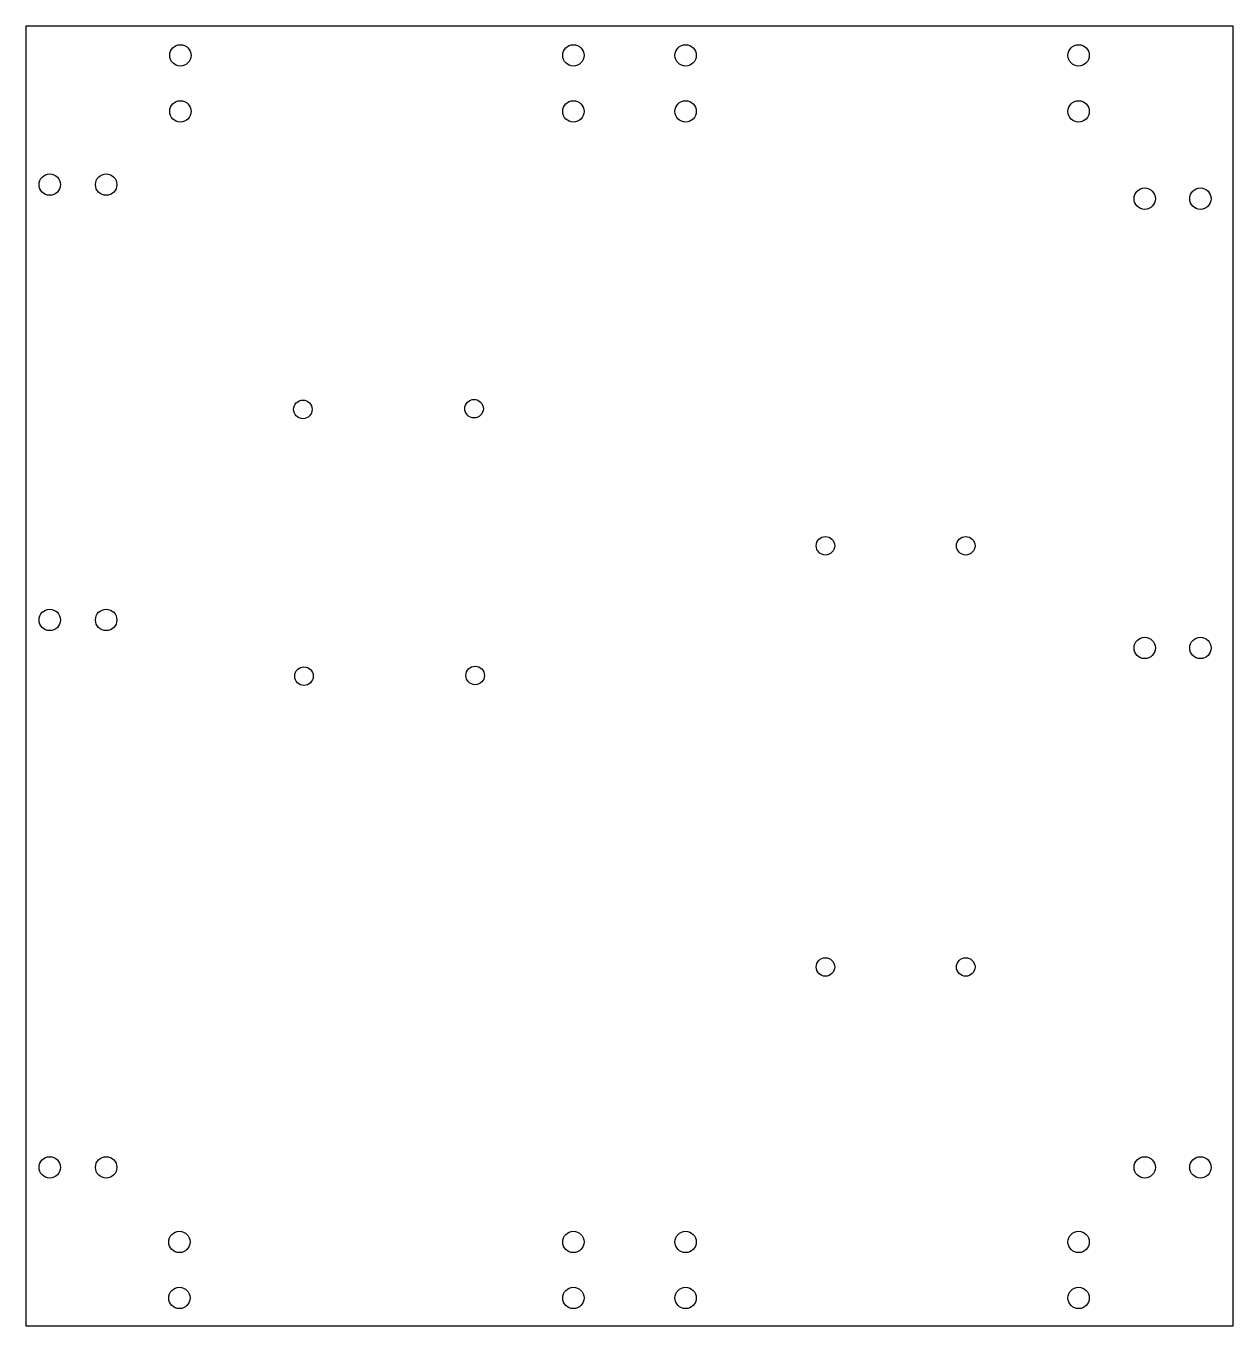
# Model space of a CAD drawing. Header units: inches. Extents: x -8.5 to 8.5, y -9.1 to 9.1.
import ezdxf

# ---------------------------------------------------------------- set-up
doc = ezdxf.new("R2010")
doc.units = ezdxf.units.IN
doc.header["$MEASUREMENT"] = 0

msp = doc.modelspace()

# ---------------------------------------------------------------- linework, layer by layer
at = {"color": 7, "linetype": 'Continuous', "lineweight": 25}
for p, q in [((-8.465, 9.114), (-8.465, -9.114)), ((8.465, 9.114), (-8.465, 9.114)), ((8.465, -9.114), (8.465, 9.114)), ((-8.465, -9.114), (8.465, -9.114))]:
    msp.add_line(p, q, dxfattribs=at)
for centre, radius in [((-6.299, 8.702), 0.15), ((-0.787, 8.702), 0.15), ((0.787, 8.702), 0.15), ((6.299, 8.702), 0.15), ((-6.299, 7.916), 0.15), ((-0.787, 7.916), 0.15), ((0.787, 7.916), 0.15), ((6.299, 7.916), 0.15), ((-8.131, 6.89), 0.15), ((-7.34, 6.89), 0.15), ((7.226, 6.693), 0.15), ((8.008, 6.693), 0.15), ((-4.581, 3.738), 0.13), ((-2.18, 3.748), 0.13), ((2.748, 1.826), 0.13), ((4.716, 1.826), 0.13), ((-8.131, 0.787), 0.15), ((-7.34, 0.787), 0.15), ((7.226, 0.394), 0.15), ((8.008, 0.394), 0.15), ((-4.566, -0.002), 0.13), ((-2.165, 0.008), 0.13), ((2.748, -4.08), 0.13), ((4.716, -4.08), 0.13), ((-8.131, -6.89), 0.15), ((-7.34, -6.89), 0.15), ((7.226, -6.89), 0.15), ((8.008, -6.89), 0.15), ((-6.313, -7.935), 0.15), ((-0.787, -7.935), 0.15), ((0.787, -7.935), 0.15), ((6.299, -7.935), 0.15), ((-6.313, -8.721), 0.15), ((-0.787, -8.721), 0.15), ((0.787, -8.721), 0.15), ((6.299, -8.721), 0.15)]:
    msp.add_circle(centre, radius, dxfattribs=at)

doc.saveas('drawing.dxf')
